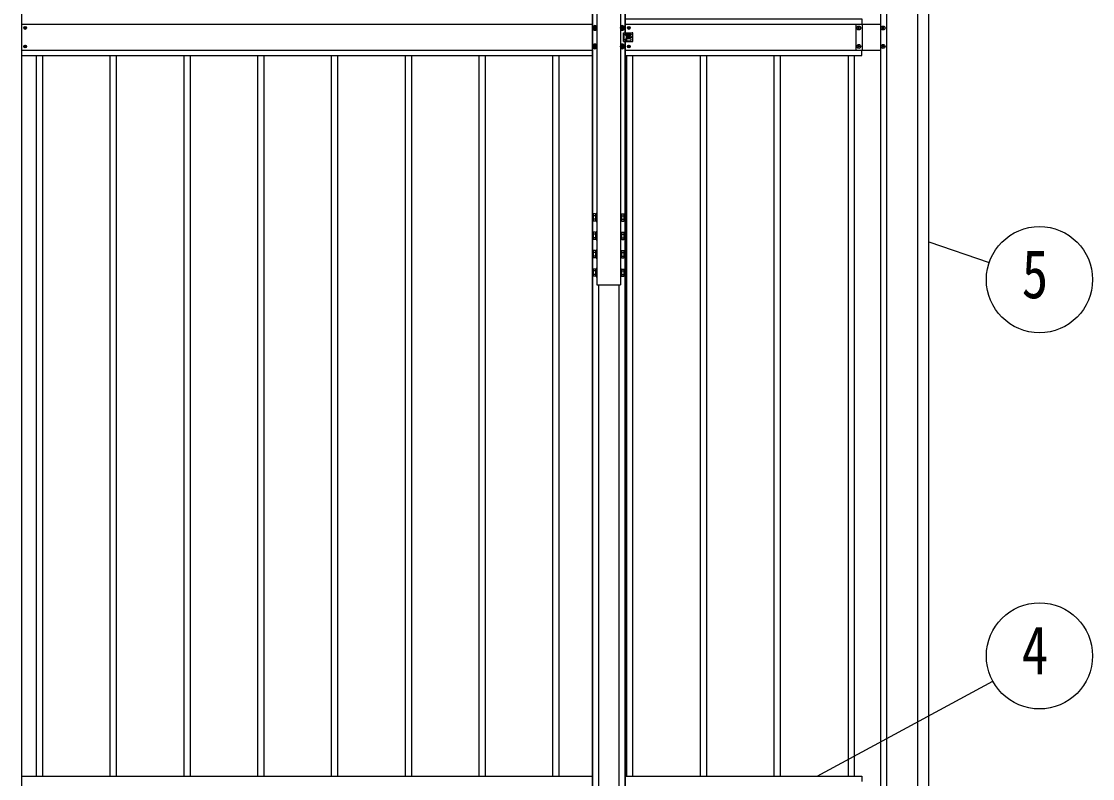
# Model space of a CAD drawing. Units: millimetres, scale not verified. Extents: x -16820 to 16820, y -11880 to 11880.
# Drawn here: x -6807 to -3903, y -2667 to -613 of the extents above; entities that cross this region are included whole.
import ezdxf
from ezdxf.enums import TextEntityAlignment as Align

# ---------------------------------------------------------------- set-up
doc = ezdxf.new("R2010")
doc.units = ezdxf.units.MM
doc.header["$LTSCALE"] = 50
for name, color, linetype in [('0-4_YKK_13', 4, 'Continuous'), ('0-5_YKK_A1', 4, 'Continuous'), ('0-6_YKK_D', 6, 'Continuous')]:
    doc.layers.add(name, color=color, linetype=linetype)
doc.styles.add('ＭＳ ゴシック', font='')
doc.styles.get('ＭＳ ゴシック').set_extended_font_data('MS Gothic')

msp = doc.modelspace()

# ---------------------------------------------------------------- linework, layer by layer
at = {"layer": '0-4_YKK_13'}
for p, q in [((-6796.51, -629.65), (-6796.51, -628.83)), ((-5254.2, -630.12), (-5254.92, -630.12)), ((-5249.64, -631.63), (-5248.92, -631.63)), ((-5180.2, -630.12), (-5180.92, -630.12)), ((-5175.64, -631.63), (-5174.92, -631.63)), ((-5159.51, -629.65), (-5159.51, -628.83)), ((-4537.4, -629.44), (-4537.4, -628.48)), ((-4471.4, -629.44), (-4471.4, -628.48)), ((-5174.92, -643.88), (-5161.88, -643.88)), ((-5174.92, -667.88), (-5174.92, -643.88)), ((-5174.92, -667.88), (-5161.88, -667.88)), ((-5173.42, -643.88), (-5173.42, -667.88)), ((-5169.92, -648.37), (-5169.92, -649.37)), ((-5169.92, -663.38), (-5169.92, -662.38)), ((-5167.92, -646.37), (-5155.92, -646.37)), ((-5155.92, -651.37), (-5167.92, -651.37)), ((-5155.92, -660.38), (-5167.92, -660.38)), ((-5167.92, -665.38), (-5155.92, -665.38)), ((-5166.42, -646.37), (-5166.42, -643.88)), ((-5166.42, -660.38), (-5166.42, -651.37)), ((-5166.42, -667.88), (-5166.42, -665.38)), ((-5165.42, -647.37), (-5165.42, -650.37)), ((-5165.42, -664.38), (-5165.42, -661.38)), ((-5160.96, -643.88), (-5150.92, -643.88)), ((-5160.96, -667.88), (-5150.92, -667.88)), ((-5159.51, -654.65), (-5159.51, -653.83)), ((-5153.92, -648.37), (-5153.92, -649.37)), ((-5153.92, -663.38), (-5153.92, -662.38)), ((-5148.92, -665.88), (-5148.92, -645.88)), ((-6796.51, -679.65), (-6796.51, -678.83)), ((-5254.2, -680.12), (-5254.92, -680.12)), ((-5249.64, -681.63), (-5248.92, -681.63)), ((-5180.2, -680.12), (-5180.92, -680.12)), ((-5175.64, -681.63), (-5174.92, -681.63)), ((-5159.51, -679.65), (-5159.51, -678.83)), ((-4537.4, -679.44), (-4537.4, -678.48)), ((-4471.4, -679.44), (-4471.4, -678.48)), ((-5257.32, -1136.48), (-5256.56, -1135.17)), ((-5257.32, -1136.48), (-5257.32, -1153.48)), ((-5257.32, -1153.48), (-5256.56, -1154.8)), ((-5250.32, -1135.17), (-5256.56, -1135.17)), ((-5250.32, -1140.08), (-5256.56, -1140.08)), ((-5250.32, -1149.89), (-5256.56, -1149.89)), ((-5250.32, -1154.8), (-5256.56, -1154.8)), ((-5250.32, -1135.17), (-5250.32, -1154.8)), ((-5248.52, -1136.38), (-5250.32, -1136.38)), ((-5250.32, -1153.58), (-5248.52, -1153.58)), ((-5179.52, -1136.38), (-5181.32, -1136.38)), ((-5181.32, -1153.58), (-5179.52, -1153.58)), ((-5179.52, -1135.17), (-5173.28, -1135.17)), ((-5179.52, -1154.8), (-5179.52, -1135.17)), ((-5179.52, -1140.08), (-5173.28, -1140.08)), ((-5179.52, -1149.89), (-5173.28, -1149.89)), ((-5179.52, -1154.8), (-5173.28, -1154.8)), ((-5172.52, -1136.48), (-5173.28, -1135.17)), ((-5172.52, -1153.48), (-5173.28, -1154.8)), ((-5172.52, -1153.48), (-5172.52, -1136.48)), ((-5257.32, -1186.36), (-5256.56, -1185.05)), ((-5257.32, -1186.36), (-5257.32, -1203.36)), ((-5250.32, -1185.05), (-5256.56, -1185.05)), ((-5250.32, -1189.96), (-5256.56, -1189.96)), ((-5250.32, -1185.05), (-5250.32, -1204.68)), ((-5248.52, -1186.26), (-5250.32, -1186.26)), ((-5179.52, -1186.26), (-5181.32, -1186.26)), ((-5179.52, -1185.05), (-5173.28, -1185.05)), ((-5179.52, -1204.68), (-5179.52, -1185.05)), ((-5179.52, -1189.96), (-5173.28, -1189.96)), ((-5172.52, -1186.36), (-5173.28, -1185.05)), ((-5172.52, -1203.36), (-5172.52, -1186.36)), ((-5257.32, -1203.36), (-5256.56, -1204.68)), ((-5250.32, -1199.77), (-5256.56, -1199.77)), ((-5250.32, -1204.68), (-5256.56, -1204.68)), ((-5250.32, -1203.46), (-5248.52, -1203.46)), ((-5181.32, -1203.46), (-5179.52, -1203.46)), ((-5179.52, -1199.77), (-5173.28, -1199.77)), ((-5179.52, -1204.68), (-5173.28, -1204.68)), ((-5172.52, -1203.36), (-5173.28, -1204.68)), ((-5257.32, -1236.24), (-5256.56, -1234.93)), ((-5257.32, -1236.24), (-5257.32, -1253.24)), ((-5250.32, -1234.93), (-5256.56, -1234.93)), ((-5250.32, -1239.83), (-5256.56, -1239.83)), ((-5250.32, -1234.93), (-5250.32, -1254.56)), ((-5248.52, -1236.14), (-5250.32, -1236.14)), ((-5179.52, -1236.14), (-5181.32, -1236.14)), ((-5179.52, -1234.93), (-5173.28, -1234.93)), ((-5179.52, -1254.56), (-5179.52, -1234.93)), ((-5179.52, -1239.83), (-5173.28, -1239.83)), ((-5172.52, -1236.24), (-5173.28, -1234.93)), ((-5172.52, -1253.24), (-5172.52, -1236.24)), ((-5257.32, -1253.24), (-5256.56, -1254.56)), ((-5250.32, -1249.65), (-5256.56, -1249.65)), ((-5250.32, -1254.56), (-5256.56, -1254.56)), ((-5250.32, -1253.34), (-5248.52, -1253.34)), ((-5181.32, -1253.34), (-5179.52, -1253.34)), ((-5179.52, -1249.65), (-5173.28, -1249.65)), ((-5179.52, -1254.56), (-5173.28, -1254.56)), ((-5172.52, -1253.24), (-5173.28, -1254.56)), ((-5257.32, -1286.12), (-5256.56, -1284.8)), ((-5257.32, -1286.12), (-5257.32, -1303.12)), ((-5257.32, -1303.12), (-5256.56, -1304.43)), ((-5250.32, -1284.8), (-5256.56, -1284.8)), ((-5250.32, -1289.71), (-5256.56, -1289.71)), ((-5250.32, -1299.53), (-5256.56, -1299.53)), ((-5250.32, -1304.43), (-5256.56, -1304.43)), ((-5250.32, -1284.8), (-5250.32, -1304.43)), ((-5248.52, -1286.02), (-5250.32, -1286.02)), ((-5250.32, -1303.22), (-5248.52, -1303.22)), ((-5179.52, -1286.02), (-5181.32, -1286.02)), ((-5181.32, -1303.22), (-5179.52, -1303.22)), ((-5179.52, -1284.8), (-5173.28, -1284.8)), ((-5179.52, -1304.43), (-5179.52, -1284.8)), ((-5179.52, -1289.71), (-5173.28, -1289.71)), ((-5179.52, -1299.53), (-5173.28, -1299.53)), ((-5179.52, -1304.43), (-5173.28, -1304.43)), ((-5172.52, -1286.12), (-5173.28, -1284.8)), ((-5172.52, -1303.12), (-5173.28, -1304.43)), ((-5172.52, -1303.12), (-5172.52, -1286.12))]:
    msp.add_line(p, q, dxfattribs=at)
for points in [[(-6798.15, -630.47), (-6798.97, -630.47), (-6798.97, -631.29), (-6798.15, -631.29)], [(-6796.51, -628.83), (-6797.33, -628.83), (-6797.33, -629.65)], [(-6797.33, -632.11), (-6797.33, -632.93), (-6796.51, -632.93), (-6796.51, -632.11)], [(-6795.69, -631.29), (-6794.87, -631.29), (-6794.87, -630.47), (-6795.69, -630.47)], [(-5254.92, -630.12), (-5254.92, -631.63), (-5254.2, -631.63)], [(-5251.16, -628.6), (-5251.16, -627.88), (-5252.68, -627.88), (-5252.68, -628.6)], [(-5252.68, -633.15), (-5252.68, -633.87), (-5251.16, -633.87), (-5251.16, -633.15)], [(-5248.92, -631.63), (-5248.92, -630.12), (-5249.64, -630.12)], [(-5180.92, -630.12), (-5180.92, -631.63), (-5180.2, -631.63)], [(-5177.16, -628.6), (-5177.16, -627.88), (-5178.68, -627.88), (-5178.68, -628.6)], [(-5178.68, -633.15), (-5178.68, -633.87), (-5177.16, -633.87), (-5177.16, -633.15)], [(-5174.92, -631.63), (-5174.92, -630.12), (-5175.64, -630.12)], [(-5161.15, -630.47), (-5161.97, -630.47), (-5161.97, -631.29), (-5161.15, -631.29)], [(-5159.51, -628.83), (-5160.33, -628.83), (-5160.33, -629.65)], [(-5160.33, -632.11), (-5160.33, -632.93), (-5159.51, -632.93), (-5159.51, -632.11)], [(-5158.69, -631.29), (-5157.87, -631.29), (-5157.87, -630.47), (-5158.69, -630.47)], [(-4538.36, -631.36), (-4539.32, -631.36), (-4539.32, -630.4), (-4538.36, -630.4)], [(-4537.4, -628.48), (-4536.44, -628.48), (-4536.44, -629.44)], [(-4536.44, -632.32), (-4536.44, -633.28), (-4537.4, -633.28), (-4537.4, -632.32)], [(-4535.48, -630.4), (-4534.52, -630.4), (-4534.52, -631.36), (-4535.48, -631.36)], [(-4472.36, -631.36), (-4473.32, -631.36), (-4473.32, -630.4), (-4472.36, -630.4)], [(-4471.4, -628.48), (-4470.44, -628.48), (-4470.44, -629.44)], [(-4470.44, -632.32), (-4470.44, -633.28), (-4471.4, -633.28), (-4471.4, -632.32)], [(-4469.48, -630.4), (-4468.52, -630.4), (-4468.52, -631.36), (-4469.48, -631.36)], [(-5161.15, -655.47), (-5161.97, -655.47), (-5161.97, -656.29), (-5161.15, -656.29)], [(-5159.51, -653.83), (-5160.33, -653.83), (-5160.33, -654.65)], [(-5160.33, -657.11), (-5160.33, -657.93), (-5159.51, -657.93), (-5159.51, -657.11)], [(-5158.69, -656.29), (-5157.87, -656.29), (-5157.87, -655.47), (-5158.69, -655.47)], [(-6798.15, -680.47), (-6798.97, -680.47), (-6798.97, -681.29), (-6798.15, -681.29)], [(-6796.51, -678.83), (-6797.33, -678.83), (-6797.33, -679.65)], [(-6797.33, -682.11), (-6797.33, -682.93), (-6796.51, -682.93), (-6796.51, -682.11)], [(-6795.69, -681.29), (-6794.87, -681.29), (-6794.87, -680.47), (-6795.69, -680.47)], [(-5254.92, -680.12), (-5254.92, -681.63), (-5254.2, -681.63)], [(-5251.16, -678.6), (-5251.16, -677.88), (-5252.68, -677.88), (-5252.68, -678.6)], [(-5252.68, -683.15), (-5252.68, -683.87), (-5251.16, -683.87), (-5251.16, -683.15)], [(-5248.92, -681.63), (-5248.92, -680.12), (-5249.64, -680.12)], [(-5180.92, -680.12), (-5180.92, -681.63), (-5180.2, -681.63)], [(-5177.16, -678.6), (-5177.16, -677.88), (-5178.68, -677.88), (-5178.68, -678.6)], [(-5178.68, -683.15), (-5178.68, -683.87), (-5177.16, -683.87), (-5177.16, -683.15)], [(-5174.92, -681.63), (-5174.92, -680.12), (-5175.64, -680.12)], [(-5161.15, -680.47), (-5161.97, -680.47), (-5161.97, -681.29), (-5161.15, -681.29)], [(-5159.51, -678.83), (-5160.33, -678.83), (-5160.33, -679.65)], [(-5160.33, -682.11), (-5160.33, -682.93), (-5159.51, -682.93), (-5159.51, -682.11)], [(-5158.69, -681.29), (-5157.87, -681.29), (-5157.87, -680.47), (-5158.69, -680.47)], [(-4538.36, -681.36), (-4539.32, -681.36), (-4539.32, -680.4), (-4538.36, -680.4)], [(-4537.4, -678.48), (-4536.44, -678.48), (-4536.44, -679.44)], [(-4536.44, -682.32), (-4536.44, -683.28), (-4537.4, -683.28), (-4537.4, -682.32)], [(-4535.48, -680.4), (-4534.52, -680.4), (-4534.52, -681.36), (-4535.48, -681.36)], [(-4472.36, -681.36), (-4473.32, -681.36), (-4473.32, -680.4), (-4472.36, -680.4)], [(-4471.4, -678.48), (-4470.44, -678.48), (-4470.44, -679.44)], [(-4470.44, -682.32), (-4470.44, -683.28), (-4471.4, -683.28), (-4471.4, -682.32)], [(-4469.48, -680.4), (-4468.52, -680.4), (-4468.52, -681.36), (-4469.48, -681.36)]]:
    msp.add_lwpolyline(points, dxfattribs=at)
for points in [[(-5251.92, -625.1), (-5256.92, -627.99), (-5256.92, -633.76), (-5251.92, -636.65), (-5246.92, -633.76), (-5246.92, -627.99)], [(-5177.92, -625.1), (-5182.92, -627.99), (-5182.92, -633.76), (-5177.92, -636.65), (-5172.92, -633.76), (-5172.92, -627.99)], [(-5251.92, -675.1), (-5256.92, -677.99), (-5256.92, -683.76), (-5251.92, -686.65), (-5246.92, -683.76), (-5246.92, -677.99)], [(-5177.92, -675.1), (-5182.92, -677.99), (-5182.92, -683.76), (-5177.92, -686.65), (-5172.92, -683.76), (-5172.92, -677.99)], [(-5246.92, -1155.98), (-5246.92, -1133.98), (-5248.52, -1133.98), (-5248.52, -1155.98)], [(-5182.92, -1133.98), (-5182.92, -1155.98), (-5181.32, -1155.98), (-5181.32, -1133.98)], [(-5246.92, -1205.86), (-5246.92, -1183.86), (-5248.52, -1183.86), (-5248.52, -1205.86)], [(-5182.92, -1183.86), (-5182.92, -1205.86), (-5181.32, -1205.86), (-5181.32, -1183.86)], [(-5246.92, -1255.74), (-5246.92, -1233.74), (-5248.52, -1233.74), (-5248.52, -1255.74)], [(-5182.92, -1233.74), (-5182.92, -1255.74), (-5181.32, -1255.74), (-5181.32, -1233.74)], [(-5246.92, -1305.62), (-5246.92, -1283.62), (-5248.52, -1283.62), (-5248.52, -1305.62)], [(-5182.92, -1283.62), (-5182.92, -1305.62), (-5181.32, -1305.62), (-5181.32, -1283.62)]]:
    msp.add_lwpolyline(points, close=True, dxfattribs=at)
for centre, radius in [((-6796.92, -630.88), 3.75), ((-5251.92, -630.88), 5), ((-5177.92, -630.88), 5), ((-5159.92, -630.88), 3.75), ((-4536.92, -630.88), 5.3), ((-4470.92, -630.88), 5.3), ((-5159.92, -655.88), 3.75), ((-5152.92, -655.88), 1.65), ((-6796.92, -680.88), 3.75), ((-5251.92, -680.88), 5), ((-5177.92, -680.88), 5), ((-5159.92, -680.88), 3.75), ((-4536.92, -680.88), 5.3), ((-4470.92, -680.88), 5.3)]:
    msp.add_circle(centre, radius, dxfattribs=at)
for centre, radius, start, end in [((-6798.15, -629.65), 0.82, 270, 0), ((-6798.15, -632.11), 0.82, 0, 90), ((-6795.69, -629.65), 0.82, 180, 270), ((-6795.69, -632.11), 0.82, 90, 180), ((-5251.92, -630.88), 6.25, 36.8699, 323.1301), ((-5251.92, -630.88), 5.58, 153.74848, 206.25152), ((-5251.92, -630.88), 5.58, 93.74848, 146.25152), ((-5251.92, -630.88), 5.58, 213.74848, 266.25152), ((-5254.2, -628.6), 1.52, 270, 0), ((-5254.2, -633.15), 1.52, 0, 90), ((-5251.92, -630.88), 5.58, 33.74848, 86.25152), ((-5251.92, -630.88), 5.58, 273.74848, 326.25152), ((-5249.64, -628.6), 1.52, 180, 270), ((-5249.64, -633.15), 1.52, 90, 180), ((-5177.92, -630.88), 6.25, 216.8699, 143.1301), ((-5177.92, -630.88), 5.58, 93.74848, 146.25152), ((-5177.92, -630.88), 5.58, 213.74848, 266.25152), ((-5180.2, -628.6), 1.52, 270, 0), ((-5180.2, -633.15), 1.52, 0, 90), ((-5177.92, -630.88), 5.58, 33.74848, 86.25152), ((-5177.92, -630.88), 5.58, 273.74848, 326.25152), ((-5175.64, -628.6), 1.52, 180, 270), ((-5175.64, -633.15), 1.52, 90, 180), ((-5177.92, -630.88), 5.58, 333.74848, 26.25152), ((-5161.15, -629.65), 0.82, 270, 0), ((-5161.15, -632.11), 0.82, 0, 90), ((-5158.69, -629.65), 0.82, 180, 270), ((-5158.69, -632.11), 0.82, 90, 180), ((-4538.36, -629.44), 0.96, 270, 0), ((-4538.36, -632.32), 0.96, 0, 90), ((-4535.48, -629.44), 0.96, 180, 270), ((-4535.48, -632.32), 0.96, 90, 180), ((-4472.36, -629.44), 0.96, 270, 0), ((-4472.36, -632.32), 0.96, 0, 90), ((-4469.48, -629.44), 0.96, 180, 270), ((-4469.48, -632.32), 0.96, 90, 180), ((-5167.92, -648.37), 2, 90, 180), ((-5167.92, -649.37), 2, 180, 270), ((-5167.92, -662.38), 2, 90, 180), ((-5167.92, -663.38), 2, 180, 270), ((-5166.42, -647.37), 1, 0, 90), ((-5166.42, -650.37), 1, 270, 0), ((-5166.42, -661.38), 1, 0, 90), ((-5166.42, -664.38), 1, 270, 0), ((-5161.42, -643.68), 0.5, 203.57818, 336.42182), ((-5161.42, -668.08), 0.5, 23.57818, 156.42182), ((-5161.15, -654.65), 0.82, 270, 0), ((-5161.15, -657.11), 0.82, 0, 90), ((-5158.69, -654.65), 0.82, 180, 270), ((-5158.69, -657.11), 0.82, 90, 180), ((-5155.92, -648.37), 2, 0, 90), ((-5155.92, -649.37), 2, 270, 0), ((-5155.92, -662.38), 2, 0, 90), ((-5155.92, -663.38), 2, 270, 0), ((-5150.92, -645.88), 2, 0, 90), ((-5150.92, -665.88), 2, 270, 0), ((-6798.15, -679.65), 0.82, 270, 0), ((-6798.15, -682.11), 0.82, 0, 90), ((-6795.69, -679.65), 0.82, 180, 270), ((-6795.69, -682.11), 0.82, 90, 180), ((-5251.92, -680.88), 6.25, 36.8699, 323.1301), ((-5251.92, -680.88), 5.58, 153.74848, 206.25152), ((-5251.92, -680.88), 5.58, 93.74848, 146.25152), ((-5251.92, -680.88), 5.58, 213.74848, 266.25152), ((-5254.2, -678.6), 1.52, 270, 0), ((-5254.2, -683.15), 1.52, 0, 90), ((-5251.92, -680.88), 5.58, 33.74848, 86.25152), ((-5251.92, -680.88), 5.58, 273.74848, 326.25152), ((-5249.64, -678.6), 1.52, 180, 270), ((-5249.64, -683.15), 1.52, 90, 180), ((-5177.92, -680.88), 6.25, 216.8699, 143.1301), ((-5177.92, -680.88), 5.58, 93.74848, 146.25152), ((-5177.92, -680.88), 5.58, 213.74848, 266.25152), ((-5180.2, -678.6), 1.52, 270, 0), ((-5180.2, -683.15), 1.52, 0, 90), ((-5177.92, -680.88), 5.58, 33.74848, 86.25152), ((-5177.92, -680.88), 5.58, 273.74848, 326.25152), ((-5175.64, -678.6), 1.52, 180, 270), ((-5175.64, -683.15), 1.52, 90, 180), ((-5177.92, -680.88), 5.58, 333.74848, 26.25152), ((-5161.15, -679.65), 0.82, 270, 0), ((-5161.15, -682.11), 0.82, 0, 90), ((-5158.69, -679.65), 0.82, 180, 270), ((-5158.69, -682.11), 0.82, 90, 180), ((-4538.36, -679.44), 0.96, 270, 0), ((-4538.36, -682.32), 0.96, 0, 90), ((-4535.48, -679.44), 0.96, 180, 270), ((-4535.48, -682.32), 0.96, 90, 180), ((-4472.36, -679.44), 0.96, 270, 0), ((-4472.36, -682.32), 0.96, 0, 90), ((-4469.48, -679.44), 0.96, 180, 270), ((-4469.48, -682.32), 0.96, 90, 180), ((-5252.98, -1137.62), 4.34, 145.61575, 214.38425), ((-5241.08, -1144.98), 16.24, 162.41205, 197.58795), ((-5252.98, -1152.35), 4.34, 145.61575, 214.38425), ((-5176.87, -1137.62), 4.34, 325.61575, 34.38425), ((-5188.76, -1144.98), 16.24, 342.41205, 17.58795), ((-5176.87, -1152.35), 4.34, 325.61575, 34.38425), ((-5252.98, -1187.5), 4.34, 145.61575, 214.38425), ((-5241.08, -1194.86), 16.24, 162.41205, 197.58795), ((-5176.87, -1187.5), 4.34, 325.61575, 34.38425), ((-5188.76, -1194.86), 16.24, 342.41205, 17.58795), ((-5252.98, -1202.22), 4.34, 145.61575, 214.38425), ((-5176.87, -1202.22), 4.34, 325.61575, 34.38425), ((-5252.98, -1237.38), 4.34, 145.61575, 214.38425), ((-5241.08, -1244.74), 16.24, 162.41205, 197.58795), ((-5176.87, -1237.38), 4.34, 325.61575, 34.38425), ((-5188.76, -1244.74), 16.24, 342.41205, 17.58795), ((-5252.98, -1252.1), 4.34, 145.61575, 214.38425), ((-5176.87, -1252.1), 4.34, 325.61575, 34.38425), ((-5252.98, -1287.26), 4.34, 145.61575, 214.38425), ((-5241.08, -1294.62), 16.24, 162.41205, 197.58795), ((-5252.98, -1301.98), 4.34, 145.61575, 214.38425), ((-5176.87, -1287.26), 4.34, 325.61575, 34.38425), ((-5188.76, -1294.62), 16.24, 342.41205, 17.58795), ((-5176.87, -1301.98), 4.34, 325.61575, 34.38425)]:
    msp.add_arc(centre, radius, start, end, dxfattribs=at)
at = {"layer": '0-5_YKK_A1'}
for p, q in [((-6806.92, 1937), (-6806.92, -2853.02)), ((-5259.92, 1937), (-5259.92, -2853.02)), ((-5258.72, 1937), (-5258.72, -2853.02)), ((-5246.92, 1937), (-5246.92, -1327.89)), ((-5182.92, 1937), (-5182.92, -1327.89)), ((-4376.92, -3254.5), (-4376.92, 1942.76)), ((-4346.92, -3253.31), (-4346.92, 1941.56)), ((-4477.92, 1908.25), (-4477.92, -3220)), ((-4461.92, 1908.25), (-4461.92, -3220)), ((-5171.12, 1386.25), (-5171.12, -643.88)), ((-5169.92, 1386.25), (-5169.92, -643.88)), ((-6806.92, -620.88), (-5259.92, -620.88)), ((-5169.92, -620.88), (-4543.92, -620.88)), ((-4543.92, -691.38), (-4543.92, -620.38)), ((-4543.92, -620.38), (-4477.92, -620.38)), ((-4526.42, -691.38), (-4526.42, -620.38)), ((-5171.12, -667.88), (-5171.12, -2698)), ((-5169.92, -667.88), (-5169.92, -2698)), ((-6806.92, -690.88), (-5259.92, -690.88)), ((-5169.92, -690.88), (-4543.92, -690.88)), ((-4543.92, -691.38), (-4477.92, -691.38)), ((-4528.92, -705.88), (-4528.92, -691.38)), ((-6806.92, -705.88), (-5259.92, -705.88)), ((-6765.92, -2660), (-6765.92, -705.88)), ((-6748.92, -2660), (-6748.92, -705.88)), ((-6565.92, -2660), (-6565.92, -705.88)), ((-6548.92, -2660), (-6548.92, -705.88)), ((-6365.92, -2660), (-6365.92, -705.88)), ((-6348.92, -2660), (-6348.92, -705.88)), ((-6165.92, -2660), (-6165.92, -705.88)), ((-6148.92, -2660), (-6148.92, -705.88)), ((-5965.92, -2660), (-5965.92, -705.88)), ((-5948.92, -2660), (-5948.92, -705.88)), ((-5765.92, -2660), (-5765.92, -705.88)), ((-5748.92, -2660), (-5748.92, -705.88)), ((-5565.92, -2660), (-5565.92, -705.88)), ((-5548.92, -2660), (-5548.92, -705.88)), ((-5365.92, -2660), (-5365.92, -705.88)), ((-5348.92, -2660), (-5348.92, -705.88)), ((-5169.92, -705.88), (-4528.92, -705.88)), ((-5165.92, -2660), (-5165.92, -705.88)), ((-5148.92, -2660), (-5148.92, -705.88)), ((-4965.92, -2660), (-4965.92, -705.88)), ((-4948.92, -2660), (-4948.92, -705.88)), ((-4765.92, -2660), (-4765.92, -705.88)), ((-4748.92, -2660), (-4748.92, -705.88)), ((-4565.92, -705.88), (-4565.92, -2660)), ((-4548.92, -705.88), (-4548.92, -2660)), ((-5246.92, -1327.89), (-5182.92, -1327.89)), ((-5242.42, -1327.89), (-5242.42, -2734.85)), ((-5187.42, -1327.89), (-5187.42, -2734.85)), ((-6806.92, -2660), (-5259.92, -2660))]:
    msp.add_line(p, q, dxfattribs=at)
for points in [[(-5169.92, -605.88), (-4528.92, -605.88), (-4528.92, -620.38)], [(-5169.92, -2660), (-4528.92, -2660), (-4528.92, -2674.5)]]:
    msp.add_lwpolyline(points, dxfattribs=at)
at = {"layer": '0-6_YKK_D'}
for p, q in [((-4346.92, -1211.37), (-4183.22, -1267.15)), ((-4649.29, -2660), (-4173.57, -2402.57))]:
    msp.add_line(p, q, dxfattribs=at)
for centre in [(-4046.92, -1313.59), (-4046.92, -2334.03)]:
    msp.add_circle(centre, 144, dxfattribs=at)

# ---------------------------------------------------------------- texts
at = {"layer": '0-6_YKK_D', "style": 'ＭＳ ゴシック', "width": 0.8}
for s, p in [('5', (-4094.92, -1403.59)), ('4', (-4094.92, -2424.03))]:
    msp.add_text(s, height=132, dxfattribs=at).set_placement(p, align=Align.BOTTOM_LEFT)

doc.saveas('drawing.dxf')
